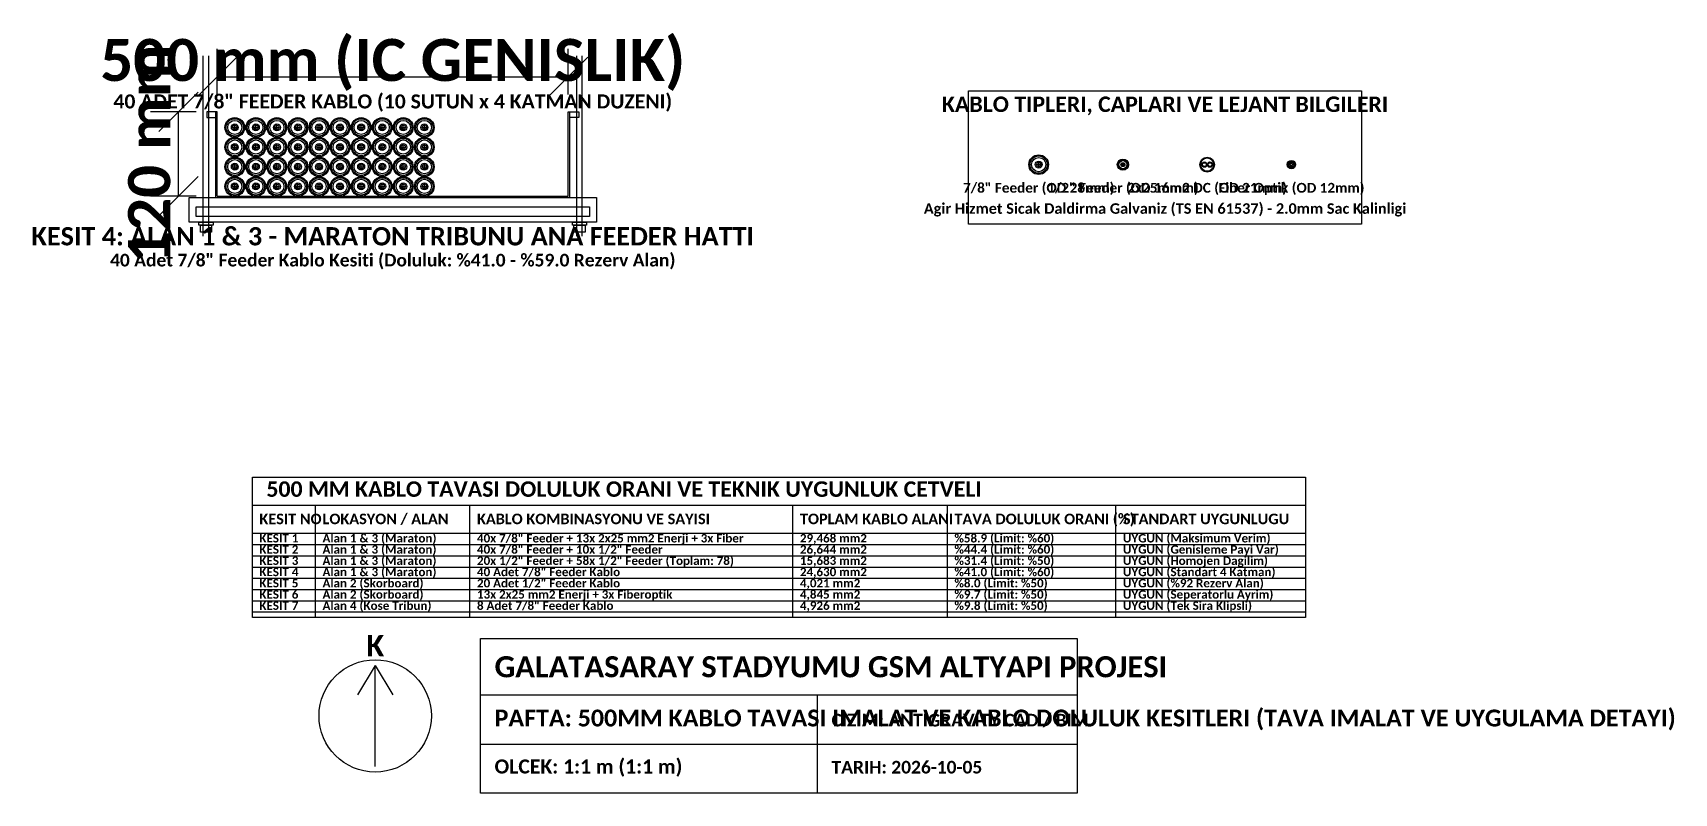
# Model space of a CAD drawing. Header units: metres. Extents: x -1.21 to 1.28, y -0.6 to 4.8.
# Drawn here: x -1.063 to 1.275, y -0.6 to 0.483 of the extents above; entities that cross this region are included whole.
import ezdxf
from ezdxf.enums import TextEntityAlignment as Align

# ---------------------------------------------------------------- set-up
doc = ezdxf.new("R2010")
doc.units = ezdxf.units.M
for name, color, linetype in [('KBL_ENERJI_2X25', 7, 'CONTINUOUS'), ('KBL_FEEDER_1_2', 7, 'CONTINUOUS'), ('KBL_FEEDER_7_8', 7, 'CONTINUOUS'), ('KBL_FIBER_OPTIK', 7, 'CONTINUOUS'), ('METIN_BILGI', 7, 'CONTINUOUS'), ('OLCULER', 1, 'CONTINUOUS'), ('TAVA_ASKI_KONSOL', 7, 'CONTINUOUS'), ('TAVA_DETAY_DELIK', 7, 'CONTINUOUS'), ('TAVA_PROFILI', 7, 'CONTINUOUS')]:
    doc.layers.add(name, color=color, linetype=linetype)
doc.styles.get("Standard").update_dxf_attribs({"font": 'calibrib.ttf'})

msp = doc.modelspace()

# ---------------------------------------------------------------- linework, layer by layer
at = {"layer": 'KBL_ENERJI_2X25'}
for centre, radius in [((0.61, 0.295), 0.0105), ((0.61, 0.295), 0.00945), ((0.60601, 0.295), 0.00378), ((0.60601, 0.295), 0.00265), ((0.61399, 0.295), 0.00378), ((0.61399, 0.295), 0.00265)]:
    msp.add_circle(centre, radius, dxfattribs=at)
at = {"layer": 'KBL_FEEDER_1_2'}
for p, q in [((0.488, 0.295), (0.492, 0.295)), ((0.49, 0.293), (0.49, 0.297))]:
    msp.add_line(p, q, dxfattribs=at)
for radius in [0.008, 0.00704, 0.00576, 0.0028, 0.00176]:
    msp.add_circle((0.49, 0.295), radius, dxfattribs=at)
at = {"layer": 'KBL_FEEDER_7_8'}
for p, q in [((-0.775, 0.3445), (-0.775, 0.3515)), ((-0.745, 0.3445), (-0.745, 0.3515)), ((-0.715, 0.3445), (-0.715, 0.3515)), ((-0.685, 0.3445), (-0.685, 0.3515)), ((-0.655, 0.3445), (-0.655, 0.3515)), ((-0.625, 0.3445), (-0.625, 0.3515)), ((-0.595, 0.3445), (-0.595, 0.3515)), ((-0.565, 0.3445), (-0.565, 0.3515)), ((-0.535, 0.3445), (-0.535, 0.3515)), ((-0.505, 0.3445), (-0.505, 0.3515)), ((-0.7785, 0.348), (-0.7715, 0.348)), ((-0.7485, 0.348), (-0.7415, 0.348)), ((-0.7185, 0.348), (-0.7115, 0.348)), ((-0.6885, 0.348), (-0.6815, 0.348)), ((-0.6585, 0.348), (-0.6515, 0.348)), ((-0.6285, 0.348), (-0.6215, 0.348)), ((-0.5985, 0.348), (-0.5915, 0.348)), ((-0.5685, 0.348), (-0.5615, 0.348)), ((-0.5385, 0.348), (-0.5315, 0.348)), ((-0.5085, 0.348), (-0.5015, 0.348)), ((-0.7785, 0.32), (-0.7715, 0.32)), ((-0.775, 0.3165), (-0.775, 0.3235)), ((-0.7485, 0.32), (-0.7415, 0.32)), ((-0.745, 0.3165), (-0.745, 0.3235)), ((-0.7185, 0.32), (-0.7115, 0.32)), ((-0.715, 0.3165), (-0.715, 0.3235)), ((-0.6885, 0.32), (-0.6815, 0.32)), ((-0.685, 0.3165), (-0.685, 0.3235)), ((-0.6585, 0.32), (-0.6515, 0.32)), ((-0.655, 0.3165), (-0.655, 0.3235)), ((-0.6285, 0.32), (-0.6215, 0.32)), ((-0.625, 0.3165), (-0.625, 0.3235)), ((-0.5985, 0.32), (-0.5915, 0.32)), ((-0.595, 0.3165), (-0.595, 0.3235)), ((-0.5685, 0.32), (-0.5615, 0.32)), ((-0.565, 0.3165), (-0.565, 0.3235)), ((-0.5385, 0.32), (-0.5315, 0.32)), ((-0.535, 0.3165), (-0.535, 0.3235)), ((-0.5085, 0.32), (-0.5015, 0.32)), ((-0.505, 0.3165), (-0.505, 0.3235)), ((-0.7785, 0.292), (-0.7715, 0.292)), ((-0.775, 0.2885), (-0.775, 0.2955)), ((-0.7485, 0.292), (-0.7415, 0.292)), ((-0.745, 0.2885), (-0.745, 0.2955)), ((-0.7185, 0.292), (-0.7115, 0.292)), ((-0.715, 0.2885), (-0.715, 0.2955)), ((-0.6885, 0.292), (-0.6815, 0.292)), ((-0.685, 0.2885), (-0.685, 0.2955)), ((-0.6585, 0.292), (-0.6515, 0.292)), ((-0.655, 0.2885), (-0.655, 0.2955)), ((-0.6285, 0.292), (-0.6215, 0.292)), ((-0.625, 0.2885), (-0.625, 0.2955)), ((-0.5985, 0.292), (-0.5915, 0.292)), ((-0.595, 0.2885), (-0.595, 0.2955)), ((-0.5685, 0.292), (-0.5615, 0.292)), ((-0.565, 0.2885), (-0.565, 0.2955)), ((-0.5385, 0.292), (-0.5315, 0.292)), ((-0.535, 0.2885), (-0.535, 0.2955)), ((-0.5085, 0.292), (-0.5015, 0.292)), ((-0.505, 0.2885), (-0.505, 0.2955)), ((0.3665, 0.295), (0.3735, 0.295)), ((0.37, 0.2915), (0.37, 0.2985)), ((-0.7785, 0.264), (-0.7715, 0.264)), ((-0.775, 0.2605), (-0.775, 0.2675)), ((-0.7485, 0.264), (-0.7415, 0.264)), ((-0.745, 0.2605), (-0.745, 0.2675)), ((-0.7185, 0.264), (-0.7115, 0.264)), ((-0.715, 0.2605), (-0.715, 0.2675)), ((-0.6885, 0.264), (-0.6815, 0.264)), ((-0.685, 0.2605), (-0.685, 0.2675)), ((-0.6585, 0.264), (-0.6515, 0.264)), ((-0.655, 0.2605), (-0.655, 0.2675)), ((-0.6285, 0.264), (-0.6215, 0.264)), ((-0.625, 0.2605), (-0.625, 0.2675)), ((-0.5985, 0.264), (-0.5915, 0.264)), ((-0.595, 0.2605), (-0.595, 0.2675)), ((-0.5685, 0.264), (-0.5615, 0.264)), ((-0.565, 0.2605), (-0.565, 0.2675)), ((-0.5385, 0.264), (-0.5315, 0.264)), ((-0.535, 0.2605), (-0.535, 0.2675)), ((-0.5085, 0.264), (-0.5015, 0.264)), ((-0.505, 0.2605), (-0.505, 0.2675))]:
    msp.add_line(p, q, dxfattribs=at)
for centre, radius in [((-0.775, 0.348), 0.014), ((-0.775, 0.348), 0.01232), ((-0.775, 0.348), 0.01008), ((-0.775, 0.348), 0.0049), ((-0.775, 0.348), 0.00308), ((-0.745, 0.348), 0.014), ((-0.745, 0.348), 0.01232), ((-0.745, 0.348), 0.01008), ((-0.745, 0.348), 0.0049), ((-0.745, 0.348), 0.00308), ((-0.715, 0.348), 0.014), ((-0.715, 0.348), 0.01232), ((-0.715, 0.348), 0.01008), ((-0.715, 0.348), 0.0049), ((-0.715, 0.348), 0.00308), ((-0.685, 0.348), 0.014), ((-0.685, 0.348), 0.01232), ((-0.685, 0.348), 0.01008), ((-0.685, 0.348), 0.0049), ((-0.685, 0.348), 0.00308), ((-0.655, 0.348), 0.014), ((-0.655, 0.348), 0.01232), ((-0.655, 0.348), 0.01008), ((-0.655, 0.348), 0.0049), ((-0.655, 0.348), 0.00308), ((-0.625, 0.348), 0.014), ((-0.625, 0.348), 0.01232), ((-0.625, 0.348), 0.01008), ((-0.625, 0.348), 0.0049), ((-0.625, 0.348), 0.00308), ((-0.595, 0.348), 0.014), ((-0.595, 0.348), 0.01232), ((-0.595, 0.348), 0.01008), ((-0.595, 0.348), 0.0049), ((-0.595, 0.348), 0.00308), ((-0.565, 0.348), 0.014), ((-0.565, 0.348), 0.01232), ((-0.565, 0.348), 0.01008), ((-0.565, 0.348), 0.0049), ((-0.565, 0.348), 0.00308), ((-0.535, 0.348), 0.014), ((-0.535, 0.348), 0.01232), ((-0.535, 0.348), 0.01008), ((-0.535, 0.348), 0.0049), ((-0.535, 0.348), 0.00308), ((-0.505, 0.348), 0.014), ((-0.505, 0.348), 0.01232), ((-0.505, 0.348), 0.01008), ((-0.505, 0.348), 0.0049), ((-0.505, 0.348), 0.00308), ((-0.775, 0.32), 0.014), ((-0.775, 0.32), 0.01232), ((-0.775, 0.32), 0.01008), ((-0.745, 0.32), 0.014), ((-0.745, 0.32), 0.01232), ((-0.745, 0.32), 0.01008), ((-0.715, 0.32), 0.014), ((-0.715, 0.32), 0.01232), ((-0.715, 0.32), 0.01008), ((-0.685, 0.32), 0.014), ((-0.685, 0.32), 0.01232), ((-0.685, 0.32), 0.01008), ((-0.655, 0.32), 0.014), ((-0.655, 0.32), 0.01232), ((-0.655, 0.32), 0.01008), ((-0.625, 0.32), 0.014), ((-0.625, 0.32), 0.01232), ((-0.625, 0.32), 0.01008), ((-0.595, 0.32), 0.014), ((-0.595, 0.32), 0.01232), ((-0.595, 0.32), 0.01008), ((-0.565, 0.32), 0.014), ((-0.565, 0.32), 0.01232), ((-0.565, 0.32), 0.01008), ((-0.535, 0.32), 0.014), ((-0.535, 0.32), 0.01232), ((-0.535, 0.32), 0.01008), ((-0.505, 0.32), 0.014), ((-0.505, 0.32), 0.01232), ((-0.505, 0.32), 0.01008), ((-0.775, 0.292), 0.014), ((-0.775, 0.292), 0.01232), ((-0.775, 0.32), 0.0049), ((-0.775, 0.32), 0.00308), ((-0.745, 0.292), 0.014), ((-0.745, 0.292), 0.01232), ((-0.745, 0.32), 0.0049), ((-0.745, 0.32), 0.00308), ((-0.715, 0.292), 0.014), ((-0.715, 0.292), 0.01232), ((-0.715, 0.32), 0.0049), ((-0.715, 0.32), 0.00308), ((-0.685, 0.292), 0.014), ((-0.685, 0.292), 0.01232), ((-0.685, 0.32), 0.0049), ((-0.685, 0.32), 0.00308), ((-0.655, 0.292), 0.014), ((-0.655, 0.292), 0.01232), ((-0.655, 0.32), 0.0049), ((-0.655, 0.32), 0.00308), ((-0.625, 0.292), 0.014), ((-0.625, 0.292), 0.01232), ((-0.625, 0.32), 0.0049), ((-0.625, 0.32), 0.00308), ((-0.595, 0.292), 0.014), ((-0.595, 0.292), 0.01232), ((-0.595, 0.32), 0.0049), ((-0.595, 0.32), 0.00308), ((-0.565, 0.292), 0.014), ((-0.565, 0.292), 0.01232), ((-0.565, 0.32), 0.0049), ((-0.565, 0.32), 0.00308), ((-0.535, 0.292), 0.014), ((-0.535, 0.292), 0.01232), ((-0.535, 0.32), 0.0049), ((-0.535, 0.32), 0.00308), ((-0.505, 0.292), 0.014), ((-0.505, 0.292), 0.01232), ((-0.505, 0.32), 0.0049), ((-0.505, 0.32), 0.00308), ((0.37, 0.295), 0.014), ((0.37, 0.295), 0.01232), ((0.37, 0.295), 0.01008), ((-0.775, 0.292), 0.01008), ((-0.775, 0.292), 0.0049), ((-0.775, 0.292), 0.00308), ((-0.745, 0.292), 0.01008), ((-0.745, 0.292), 0.0049), ((-0.745, 0.292), 0.00308), ((-0.715, 0.292), 0.01008), ((-0.715, 0.292), 0.0049), ((-0.715, 0.292), 0.00308), ((-0.685, 0.292), 0.01008), ((-0.685, 0.292), 0.0049), ((-0.685, 0.292), 0.00308), ((-0.655, 0.292), 0.01008), ((-0.655, 0.292), 0.0049), ((-0.655, 0.292), 0.00308), ((-0.625, 0.292), 0.01008), ((-0.625, 0.292), 0.0049), ((-0.625, 0.292), 0.00308), ((-0.595, 0.292), 0.01008), ((-0.595, 0.292), 0.0049), ((-0.595, 0.292), 0.00308), ((-0.565, 0.292), 0.01008), ((-0.565, 0.292), 0.0049), ((-0.565, 0.292), 0.00308), ((-0.535, 0.292), 0.01008), ((-0.535, 0.292), 0.0049), ((-0.535, 0.292), 0.00308), ((-0.505, 0.292), 0.01008), ((-0.505, 0.292), 0.0049), ((-0.505, 0.292), 0.00308), ((0.37, 0.295), 0.0049), ((0.37, 0.295), 0.00308), ((-0.775, 0.264), 0.014), ((-0.775, 0.264), 0.01232), ((-0.775, 0.264), 0.01008), ((-0.775, 0.264), 0.0049), ((-0.775, 0.264), 0.00308), ((-0.745, 0.264), 0.014), ((-0.745, 0.264), 0.01232), ((-0.745, 0.264), 0.01008), ((-0.745, 0.264), 0.0049), ((-0.745, 0.264), 0.00308), ((-0.715, 0.264), 0.014), ((-0.715, 0.264), 0.01232), ((-0.715, 0.264), 0.01008), ((-0.715, 0.264), 0.0049), ((-0.715, 0.264), 0.00308), ((-0.685, 0.264), 0.014), ((-0.685, 0.264), 0.01232), ((-0.685, 0.264), 0.01008), ((-0.685, 0.264), 0.0049), ((-0.685, 0.264), 0.00308), ((-0.655, 0.264), 0.014), ((-0.655, 0.264), 0.01232), ((-0.655, 0.264), 0.01008), ((-0.655, 0.264), 0.0049), ((-0.655, 0.264), 0.00308), ((-0.625, 0.264), 0.014), ((-0.625, 0.264), 0.01232), ((-0.625, 0.264), 0.01008), ((-0.625, 0.264), 0.0049), ((-0.625, 0.264), 0.00308), ((-0.595, 0.264), 0.014), ((-0.595, 0.264), 0.01232), ((-0.595, 0.264), 0.01008), ((-0.595, 0.264), 0.0049), ((-0.595, 0.264), 0.00308), ((-0.565, 0.264), 0.014), ((-0.565, 0.264), 0.01232), ((-0.565, 0.264), 0.01008), ((-0.565, 0.264), 0.0049), ((-0.565, 0.264), 0.00308), ((-0.535, 0.264), 0.014), ((-0.535, 0.264), 0.01232), ((-0.535, 0.264), 0.01008), ((-0.535, 0.264), 0.0049), ((-0.535, 0.264), 0.00308), ((-0.505, 0.264), 0.014), ((-0.505, 0.264), 0.01232), ((-0.505, 0.264), 0.01008), ((-0.505, 0.264), 0.0049), ((-0.505, 0.264), 0.00308)]:
    msp.add_circle(centre, radius, dxfattribs=at)
at = {"layer": 'KBL_FIBER_OPTIK'}
for centre, radius in [((0.73, 0.295), 0.006), ((0.73, 0.295), 0.0051), ((0.73, 0.295), 0.0039), ((0.7273, 0.295), 0.00072), ((0.73, 0.295), 0.00168), ((0.73, 0.2977), 0.00072), ((0.73, 0.2923), 0.00072), ((0.7327, 0.295), 0.00072)]:
    msp.add_circle(centre, radius, dxfattribs=at)
at = {"layer": 'METIN_BILGI'}
for p, q in [((-0.75, -0.19), (0.75, -0.19)), ((-0.66, -0.35), (-0.66, -0.19)), ((-0.44, -0.35), (-0.44, -0.19)), ((0.02, -0.35), (0.02, -0.19)), ((0.24, -0.35), (0.24, -0.19)), ((0.48, -0.35), (0.48, -0.19)), ((-0.75, -0.23), (0.75, -0.23)), ((-0.75, -0.246), (0.75, -0.246)), ((-0.75, -0.262), (0.75, -0.262)), ((-0.75, -0.278), (0.75, -0.278)), ((-0.75, -0.294), (0.75, -0.294)), ((-0.75, -0.31), (0.75, -0.31)), ((-0.75, -0.326), (0.75, -0.326)), ((-0.75, -0.342), (0.75, -0.342)), ((-0.575, -0.418), (-0.6, -0.46)), ((-0.575, -0.562), (-0.575, -0.418)), ((-0.575, -0.418), (-0.55, -0.46)), ((-0.425, -0.46), (0.425, -0.46)), ((0.055, -0.6), (0.055, -0.46)), ((-0.425, -0.53), (0.425, -0.53))]:
    msp.add_line(p, q, dxfattribs=at)
for points in [[(0.27, 0.21), (0.27, 0.4), (0.83, 0.4), (0.83, 0.21)], [(-0.75, -0.35), (-0.75, -0.15), (0.75, -0.15), (0.75, -0.35)], [(-0.425, -0.6), (-0.425, -0.38), (0.425, -0.38), (0.425, -0.6)]]:
    msp.add_lwpolyline(points, close=True, dxfattribs=at)
msp.add_circle((-0.575, -0.49), 0.08, dxfattribs=at)
at = {"layer": 'OLCULER'}
for p, q in [((-0.828, 0.392), (-0.772, 0.448)), ((-0.8, 0.395), (-0.8, 0.46)), ((-0.328, 0.392), (-0.272, 0.448)), ((-0.3, 0.395), (-0.3, 0.46)), ((-0.883, 0.342), (-0.827, 0.398)), ((-0.8, 0.42), (-0.3, 0.42)), ((-0.83, 0.37), (-0.895, 0.37)), ((-0.855, 0.25), (-0.855, 0.37)), ((-0.883, 0.222), (-0.827, 0.278)), ((-0.83, 0.25), (-0.895, 0.25))]:
    msp.add_line(p, q, dxfattribs=at)
at = {"layer": 'TAVA_ASKI_KONSOL'}
for p, q in [((-0.82, 0.193), (-0.82, 0.45)), ((-0.812, 0.193), (-0.812, 0.45)), ((-0.288, 0.193), (-0.288, 0.45)), ((-0.28, 0.193), (-0.28, 0.45))]:
    msp.add_line(p, q, dxfattribs=at)
for points in [[(-0.84, 0.213), (-0.84, 0.248), (-0.26, 0.248), (-0.26, 0.213)], [(-0.83, 0.221), (-0.83, 0.235), (-0.27, 0.235), (-0.27, 0.221)], [(-0.826, 0.209), (-0.826, 0.213), (-0.806, 0.213), (-0.806, 0.209)], [(-0.294, 0.209), (-0.294, 0.213), (-0.274, 0.213), (-0.274, 0.209)], [(-0.824, 0.199), (-0.824, 0.209), (-0.808, 0.209), (-0.808, 0.199)], [(-0.292, 0.199), (-0.292, 0.209), (-0.276, 0.209), (-0.276, 0.199)]]:
    msp.add_lwpolyline(points, close=True, dxfattribs=at)
at = {"layer": 'TAVA_DETAY_DELIK'}
for p, q in [((-0.785, 0.249), (-0.755, 0.249)), ((-0.73, 0.249), (-0.7, 0.249)), ((-0.675, 0.249), (-0.645, 0.249)), ((-0.62, 0.249), (-0.59, 0.249)), ((-0.565, 0.249), (-0.535, 0.249)), ((-0.51, 0.249), (-0.48, 0.249)), ((-0.455, 0.249), (-0.425, 0.249)), ((-0.4, 0.249), (-0.37, 0.249)), ((-0.345, 0.249), (-0.315, 0.249))]:
    msp.add_line(p, q, dxfattribs=at)
at = {"layer": 'TAVA_PROFILI'}
for p, q in [((-0.8, 0.37), (-0.815, 0.37)), ((-0.815, 0.37), (-0.815, 0.362)), ((-0.815, 0.362), (-0.802, 0.362)), ((-0.802, 0.248), (-0.802, 0.37)), ((-0.8, 0.25), (-0.8, 0.37)), ((-0.3, 0.25), (-0.3, 0.37)), ((-0.3, 0.37), (-0.285, 0.37)), ((-0.298, 0.248), (-0.298, 0.37)), ((-0.285, 0.362), (-0.298, 0.362)), ((-0.285, 0.37), (-0.285, 0.362)), ((-0.802, 0.248), (-0.298, 0.248)), ((-0.8, 0.25), (-0.3, 0.25))]:
    msp.add_line(p, q, dxfattribs=at)

# ---------------------------------------------------------------- texts
at = {"layer": 'METIN_BILGI'}
for s, height, p in [('40 ADET 7/8" FEEDER KABLO (10 SUTUN x 4 KATMAN DUZENI)', 0.02, (-0.55, 0.375)), ('KABLO TIPLERI, CAPLARI VE LEJANT BILGILERI', 0.022, (0.55, 0.37)), ('7/8" Feeder (OD 28mm)', 0.014, (0.37, 0.255)), ('1/2" Feeder (OD 16mm)', 0.014, (0.49, 0.255)), ('2x25mm2 DC (OD 21mm)', 0.014, (0.61, 0.255)), ('Fiber Optik (OD 12mm)', 0.014, (0.73, 0.255)), ('Agir Hizmet Sicak Daldirma Galvaniz (TS EN 61537) - 2.0mm Sac Kalinligi', 0.015, (0.55, 0.225)), ('KESIT 4: ALAN 1 & 3 - MARATON TRIBUNU ANA FEEDER HATTI', 0.026, (-0.55, 0.18)), ('40 Adet 7/8" Feeder Kablo Kesiti (Doluluk: %41.0 - %59.0 Rezerv Alan)', 0.018, (-0.55, 0.15))]:
    msp.add_text(s, height=height, dxfattribs=at).set_placement(p, align=Align.CENTER)
for s, height, p in [('500 MM KABLO TAVASI DOLULUK ORANI VE TEKNIK UYGUNLUK CETVELI', 0.022, (-0.73, -0.178)), ('KESIT NO', 0.015, (-0.74, -0.217)), ('LOKASYON / ALAN', 0.015, (-0.65, -0.217)), ('KABLO KOMBINASYONU VE SAYISI', 0.015, (-0.43, -0.217)), ('TOPLAM KABLO ALANI', 0.015, (0.03, -0.217)), ('TAVA DOLULUK ORANI (%)', 0.015, (0.25, -0.217)), ('STANDART UYGUNLUGU', 0.015, (0.49, -0.217)), ('KESIT 1', 0.012, (-0.74, -0.243)), ('Alan 1 & 3 (Maraton)', 0.012, (-0.65, -0.243)), ('40x 7/8" Feeder + 13x 2x25 mm2 Enerji + 3x Fiber', 0.012, (-0.43, -0.243)), ('29,468 mm2', 0.012, (0.03, -0.243)), ('%58.9 (Limit: %60)', 0.012, (0.25, -0.243)), ('UYGUN (Maksimum Verim)', 0.012, (0.49, -0.243)), ('KESIT 2', 0.012, (-0.74, -0.259)), ('Alan 1 & 3 (Maraton)', 0.012, (-0.65, -0.259)), ('40x 7/8" Feeder + 10x 1/2" Feeder', 0.012, (-0.43, -0.259)), ('26,644 mm2', 0.012, (0.03, -0.259)), ('%44.4 (Limit: %60)', 0.012, (0.25, -0.259)), ('UYGUN (Genisleme Payi Var)', 0.012, (0.49, -0.259)), ('KESIT 3', 0.012, (-0.74, -0.275)), ('KESIT 4', 0.012, (-0.74, -0.291)), ('Alan 1 & 3 (Maraton)', 0.012, (-0.65, -0.275)), ('Alan 1 & 3 (Maraton)', 0.012, (-0.65, -0.291)), ('40 Adet 7/8" Feeder Kablo', 0.012, (-0.43, -0.291)), ('20x 1/2" Feeder + 58x 1/2" Feeder (Toplam: 78)', 0.012, (-0.43, -0.275)), ('24,630 mm2', 0.012, (0.03, -0.291)), ('15,683 mm2', 0.012, (0.03, -0.275)), ('%31.4 (Limit: %50)', 0.012, (0.25, -0.275)), ('%41.0 (Limit: %60)', 0.012, (0.25, -0.291)), ('UYGUN (Homojen Dagilim)', 0.012, (0.49, -0.275)), ('UYGUN (Standart 4 Katman)', 0.012, (0.49, -0.291)), ('KESIT 5', 0.012, (-0.74, -0.307)), ('Alan 2 (Skorboard)', 0.012, (-0.65, -0.307)), ('20 Adet 1/2" Feeder Kablo', 0.012, (-0.43, -0.307)), ('4,021 mm2', 0.012, (0.03, -0.307)), ('%8.0 (Limit: %50)', 0.012, (0.25, -0.307)), ('UYGUN (%92 Rezerv Alan)', 0.012, (0.49, -0.307)), ('KESIT 6', 0.012, (-0.74, -0.323)), ('KESIT 7', 0.012, (-0.74, -0.339)), ('Alan 2 (Skorboard)', 0.012, (-0.65, -0.323)), ('Alan 4 (Kose Tribun)', 0.012, (-0.65, -0.339)), ('8 Adet 7/8" Feeder Kablo', 0.012, (-0.43, -0.339)), ('13x 2x25 mm2 Enerji + 3x Fiberoptik', 0.012, (-0.43, -0.323)), ('4,845 mm2', 0.012, (0.03, -0.323)), ('4,926 mm2', 0.012, (0.03, -0.339)), ('%9.7 (Limit: %50)', 0.012, (0.25, -0.323)), ('%9.8 (Limit: %50)', 0.012, (0.25, -0.339)), ('UYGUN (Seperatorlu Ayrim)', 0.012, (0.49, -0.323)), ('UYGUN (Tek Sira Klipsli)', 0.012, (0.49, -0.339)), ('GALATASARAY STADYUMU GSM ALTYAPI PROJESI', 0.03, (-0.405, -0.435)), ('PAFTA: 500MM KABLO TAVASI IMALAT VE KABLO DOLULUK KESITLERI (TAVA IMALAT VE UYGULAMA DETAYI)', 0.024, (-0.405, -0.505)), ('CIZIM: ANTIGRAVITY CAD / BIM', 0.018, (0.075, -0.505)), ('OLCEK: 1:1 m (1:1 m)', 0.02, (-0.405, -0.572)), ('TARIH: 2026-10-05', 0.018, (0.075, -0.572))]:
    msp.add_text(s, height=height, dxfattribs=at).set_placement(p)
msp.add_text('K', height=0.03, dxfattribs=at).set_placement((-0.575, -0.39), align=Align.MIDDLE_CENTER)
at = {"layer": 'OLCULER'}
msp.add_text('500 mm (IC GENISLIK)', height=0.06, dxfattribs=at).set_placement((-0.55, 0.444), align=Align.MIDDLE_CENTER)
msp.add_text('120 mm', height=0.06, rotation=90, dxfattribs=at).set_placement((-0.897, 0.31), align=Align.MIDDLE_CENTER)

doc.saveas('drawing.dxf')
